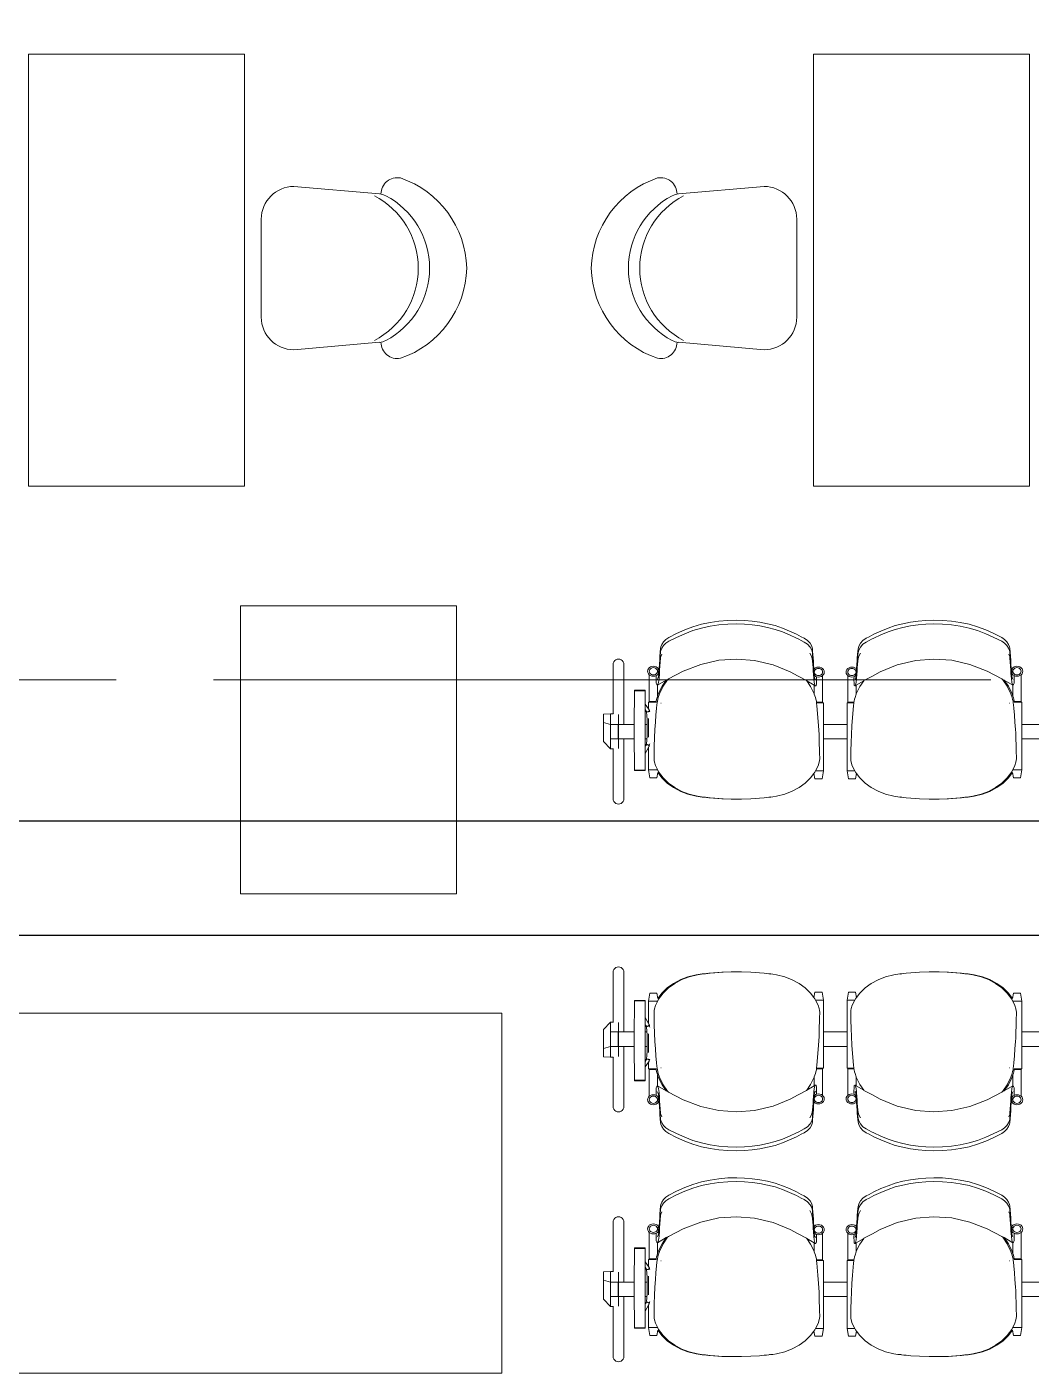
# Model space of a CAD drawing. Header units: millimetres. Extents: x -280308 to 6402717, y -14 to 2073074.
# Drawn here: x 8563 to 11353, y 342448 to 346187 of the extents above; entities that cross this region are included whole.
import ezdxf
from ezdxf.enums import TextEntityAlignment as Align

# ---------------------------------------------------------------- set-up
doc = ezdxf.new("R2010")
doc.units = ezdxf.units.MM
doc.linetypes.add('ACAD_ISO08W100', pattern=[36, 24, -3, 6, -3])
doc.linetypes.add('DASHED2', pattern=[0.375, 0.25, -0.125])
doc.layers.get('0').update_dxf_attribs({"lineweight": 0})
doc.layers.add('-P-ABK', color=7, linetype='Continuous', lineweight=30, true_color=0x05ffff)
doc.layers.add('P-AKT', color=7, linetype='Continuous', lineweight=30, true_color=0xfe0101)
for name, color, linetype, lineweight in [('A-ANNOTATION', 144, 'Continuous', 0), ('A-Furn', 250, 'Continuous', 0), ('A-FURN-EQPM', 177, 'Continuous', 0)]:
    doc.layers.add(name, color=color, linetype=linetype, lineweight=lineweight)
doc.layers.add('A-TEXT', color=254, linetype='Continuous')
doc.layers.add('FURNITURE', color=26, linetype='Continuous')
doc.styles.get("Standard").update_dxf_attribs({"font": 'arial.ttf'})

# ---------------------------------------------------------------- blocks, each defined once
blk = doc.blocks.new('*U539')
at = {"layer": 'A-ANNOTATION', "linetype": 'ACAD_ISO08W100', "ltscale": 0.25}
blk.add_lwpolyline([(0, -7.641), (0, -228.348)], dxfattribs=at)
at = {"layer": 'A-TEXT'}
blk.add_attdef('N', text='', height=0.9, dxfattribs=at).set_placement((0, 2.75), align=Align.MIDDLE_CENTER)
blk = doc.blocks.new('A$Cf37525da')
at = {"color": 124, "xscale": -360.0000000000001, "yscale": 360.0000000000001, "zscale": 360.0000000000001, "rotation": 270}
blk.add_blockref('*U539', (4643.8, -5900), dxfattribs=at)
blk = doc.blocks.new('A$C0fa81d55')
at = {"color": 0, "linetype": 'ByBlock', "lineweight": -2}
for p, q in [((26.5, 496), (27, 499.9)), ((26.5, 496), (26.5, 357.5)), ((27, 499.9), (28.5, 503.5)), ((28.5, 503.5), (30.9, 506.6)), ((30.9, 506.6), (34, 509)), ((34, 509), (37.6, 510.5)), ((37.6, 510.5), (41.5, 511)), ((41.5, 511), (45.4, 510.5)), ((45.4, 510.5), (49, 509)), ((49, 509), (52.1, 506.6)), ((52.1, 506.6), (54.5, 503.5)), ((54.5, 503.5), (56, 499.9)), ((56, 499.9), (56.5, 496)), ((56, 499.4), (56.5, 495.8)), ((56.5, 495.5), (56, 491.6)), ((56.5, 495.5), (56, 492.2)), ((56.5, 495.8), (56.5, 496)), ((56.5, 495.7), (56.5, 495.8)), ((56.5, 495.7), (56.5, 495.5)), ((56.5, 495.5), (56.5, 330)), ((234.5, 483.3), (257.4, 489)), ((237.9, 483.3), (260.9, 489)), ((257.4, 489), (268.5, 490.7)), ((260.9, 489), (272, 490.7)), ((268.5, 490.7), (274.1, 491.3)), ((272, 490.7), (277.5, 491.3)), ((274.1, 491.3), (279.7, 491.7)), ((277.5, 491.3), (283.1, 491.7)), ((279.7, 491.7), (286, 492.5)), ((283.1, 491.7), (289.5, 492.5)), ((286, 492.5), (292.4, 493.2)), ((289.5, 492.5), (295.9, 493.2)), ((292.4, 493.2), (305.2, 494.4)), ((295.9, 493.2), (308.7, 494.4)), ((328.9, 495.9), (305.2, 494.4)), ((332.3, 495.9), (308.7, 494.4)), ((354.4, 496.7), (328.9, 495.9)), ((357.8, 496.7), (332.3, 495.9)), ((357.8, 496.7), (354.4, 496.7)), ((379.4, 496.7), (357.8, 496.7)), ((379.4, 496.7), (379.4, 496.7)), ((382.8, 496.7), (379.4, 496.7)), ((409, 495.8), (382.8, 496.7)), ((409, 495.8), (433.1, 494.3)), ((433.1, 494.3), (446, 493)), ((446, 493), (452.4, 492.3)), ((452.4, 492.3), (458.8, 491.6)), ((458.8, 491.6), (464.3, 491.2)), ((458.8, 491.3), (460.8, 491.2)), ((460.8, 491.2), (463.1, 490.9)), ((464.3, 491.2), (469.8, 490.6)), ((469.8, 490.6), (480.7, 488.9)), ((503.3, 483), (480.7, 488.9)), ((783.6, 483), (806.3, 488.9)), ((817.2, 490.6), (806.3, 488.9)), ((822.7, 491.2), (817.2, 490.6)), ((828.1, 491.6), (822.7, 491.2)), ((826.1, 491.2), (823.8, 490.9)), ((828.2, 491.3), (826.1, 491.2)), ((834.5, 492.3), (828.1, 491.6)), ((841, 493), (834.5, 492.3)), ((853.9, 494.3), (841, 493)), ((877.9, 495.8), (853.9, 494.3)), ((877.9, 495.8), (904.1, 496.7)), ((904.1, 496.7), (907.5, 496.7)), ((907.5, 496.7), (907.6, 496.7)), ((907.6, 496.7), (929.1, 496.7)), ((929.1, 496.7), (954.6, 495.9)), ((929.1, 496.7), (932.6, 496.7)), ((932.6, 496.7), (958.1, 495.9)), ((954.6, 495.9), (978.3, 494.4)), ((958.1, 495.9), (981.7, 494.4)), ((991.1, 493.2), (978.3, 494.4)), ((994.5, 493.2), (981.7, 494.4)), ((997.5, 492.5), (991.1, 493.2)), ((1000.9, 492.5), (994.5, 493.2)), ((1003.8, 491.7), (997.5, 492.5)), ((1007.3, 491.7), (1000.9, 492.5)), ((1009.4, 491.3), (1003.8, 491.7)), ((1012.9, 491.3), (1007.3, 491.7)), ((1015, 490.7), (1009.4, 491.3)), ((1018.4, 490.7), (1012.9, 491.3)), ((1026.1, 489), (1015, 490.7)), ((1029.5, 489), (1018.4, 490.7)), ((1049, 483.3), (1026.1, 489)), ((1052.5, 483.3), (1029.5, 489)), ((177, 452.6), (161.8, 438.2)), ((180.4, 452.6), (165.3, 438.2)), ((194.2, 464.9), (177, 452.6)), ((197.6, 464.9), (180.4, 452.6)), ((214.2, 475.6), (194.2, 464.9)), ((217.6, 475.6), (197.6, 464.9)), ((234.5, 483.3), (214.2, 475.6)), ((237.9, 483.3), (217.6, 475.6)), ((523.7, 475.2), (503.3, 483)), ((543.6, 464.5), (523.7, 475.2)), ((560, 452.7), (543.6, 464.5)), ((575.3, 438), (560, 452.7)), ((711.6, 438), (727, 452.7)), ((727, 452.7), (743.3, 464.5)), ((743.3, 464.5), (763.2, 475.2)), ((763.2, 475.2), (783.6, 483)), ((1049, 483.3), (1069.3, 475.6)), ((1052.5, 483.3), (1072.8, 475.6)), ((1069.3, 475.6), (1089.3, 464.9)), ((1072.8, 475.6), (1092.8, 464.9)), ((1089.3, 464.9), (1106.5, 452.6)), ((1092.8, 464.9), (1110, 452.6)), ((1106.5, 452.6), (1121.7, 438.2)), ((1110, 452.6), (1125.1, 438.2)), ((85.5, 417.9), (85.5, 417.9)), ((85.5, 417.7), (85.5, 417.9)), ((115.4, 417.9), (85.5, 417.9)), ((85.5, 417.7), (85.5, 417.6)), ((85.5, 417.6), (85.5, 417.4)), ((85.5, 416.7), (85.5, 417.4)), ((85.5, 416.7), (85.5, 416.5)), ((85.5, 404.6), (85.5, 416.5)), ((115.4, 416.5), (85.5, 416.5)), ((115.4, 417.9), (115.4, 417.9)), ((115.4, 417.9), (115.4, 417.8)), ((115.4, 417.8), (115.4, 417.7)), ((115.4, 417.7), (115.4, 417.6)), ((115.4, 417.6), (115.4, 417.4)), ((115.4, 417.4), (115.4, 417.2)), ((115.4, 417.2), (115.4, 417)), ((115.4, 417), (115.4, 416.7)), ((115.4, 416.7), (115.4, 416.5)), ((115.4, 416.5), (115.4, 416.2)), ((115.4, 416.2), (115.4, 415.1)), ((115.4, 415.1), (115.4, 404.6)), ((124.7, 415.9), (128.5, 437.9)), ((124.7, 353.7), (124.7, 415.9)), ((149.6, 415.9), (124.7, 415.9)), ((148.3, 437.9), (128.5, 437.9)), ((148.8, 412.9), (144.3, 403.5)), ((150.8, 423.4), (148.3, 437.9)), ((153, 421.6), (148.8, 412.9)), ((161.8, 438.2), (150.8, 423.4)), ((150.8, 423.4), (150.8, 423.3)), ((165.3, 438.2), (153, 421.6)), ((584.6, 425.7), (575.3, 438)), ((584.6, 425.7), (587.1, 440.2)), ((587, 422.4), (584.6, 425.7)), ((587, 422.4), (589.1, 418.2)), ((587.1, 440.2), (606.9, 440.2)), ((589.1, 418.2), (595.9, 404.3)), ((589.1, 418.2), (610.7, 418.2)), ((610.7, 418.2), (606.9, 440.2)), ((610.7, 330), (610.7, 418.2)), ((676.3, 418.2), (680.1, 440.2)), ((676.3, 330), (676.3, 418.2)), ((697.9, 418.2), (676.3, 418.2)), ((699.9, 440.2), (680.1, 440.2)), ((697.9, 418.2), (691, 404.3)), ((700, 422.4), (697.9, 418.2)), ((702.4, 425.7), (699.9, 440.2)), ((700, 422.4), (702.4, 425.7)), ((702.4, 425.7), (711.6, 438)), ((1121.7, 438.2), (1134, 421.6)), ((1125.1, 438.2), (1136.1, 423.4)), ((1134, 421.6), (1142.6, 403.5)), ((1136.1, 423.4), (1138.6, 437.9)), ((1136.1, 423.4), (1136.1, 423.3)), ((1137.3, 415.9), (1162.2, 415.9)), ((1138.6, 437.9), (1158.4, 437.9)), ((1162.2, 415.9), (1158.4, 437.9)), ((1162.2, 330), (1162.2, 415.9)), ((85.4, 330), (85.5, 404.6)), ((115.4, 403.3), (115.3, 385.1)), ((115.3, 385.1), (115.4, 384)), ((115.4, 384), (115.3, 370.2)), ((115.4, 404.6), (115.4, 403.3)), ((140.1, 384.8), (140.8, 389.6)), ((140.1, 379.7), (140.1, 384.8)), ((140.2, 374.6), (140.1, 379.7)), ((140.2, 371.1), (140.2, 374.6)), ((140.8, 389.6), (141.7, 394.4)), ((141.7, 394.4), (144.3, 403.5)), ((595.9, 404.3), (598.7, 394.8)), ((598.7, 394.8), (599.7, 389.9)), ((599.7, 389.9), (600.4, 384.9)), ((600.4, 379.3), (600.3, 373.8)), ((600.4, 384.9), (600.4, 379.3)), ((687.2, 389.9), (686.5, 384.9)), ((686.5, 384.9), (686.6, 379.3)), ((686.6, 379.3), (686.6, 373.8)), ((688.2, 394.8), (687.2, 389.9)), ((691, 404.3), (688.2, 394.8)), ((1145.2, 394.4), (1142.6, 403.5)), ((1146.2, 389.6), (1145.2, 394.4)), ((1146.9, 384.8), (1146.2, 389.6)), ((1146.7, 371.1), (1146.8, 374.6)), ((1146.8, 379.7), (1146.9, 384.8)), ((1146.8, 374.6), (1146.8, 379.7)), ((19.5, 357.5), (0, 336.6)), ((0, 336.6), (0, 284)), ((26.5, 357.5), (19.5, 357.5)), ((19.5, 330), (19.5, 357.5)), ((27.2, 357.5), (26.5, 357.5)), ((41.5, 330), (41.5, 356.2)), ((115.3, 370.2), (115.3, 370.1)), ((115.3, 370.1), (124.7, 353.7)), ((115.3, 370.1), (115.3, 365.2)), ((115.3, 364.4), (115.3, 365.2)), ((115.3, 364.4), (115.3, 352.3)), ((115.3, 352.3), (115.3, 352.2)), ((115.3, 352.2), (115.3, 345)), ((115.3, 352.2), (117.8, 347.9)), ((115.3, 344.6), (115.3, 345)), ((115.3, 344.6), (115.3, 330)), ((117.8, 347.9), (118.1, 347.1)), ((117.8, 347.9), (118.1, 347.4)), ((118.1, 347.4), (118.7, 346.7)), ((118.1, 347.1), (118.5, 345.7)), ((118.5, 345.7), (118.9, 343.9)), ((118.7, 346.7), (119.6, 346.1)), ((118.9, 343.9), (119.3, 341.9)), ((119.3, 341.9), (119.6, 339.6)), ((119.6, 346.1), (120.7, 345.8)), ((119.6, 339.6), (119.9, 337.1)), ((119.9, 337.1), (120.2, 334.4)), ((120.7, 345.8), (121.9, 345.7)), ((121.9, 345.7), (123.1, 345.9)), ((123.1, 345.9), (124.2, 346.3)), ((124.2, 346.3), (125.1, 346.9)), ((124.7, 353.7), (126.1, 351.3)), ((125.1, 346.9), (125.9, 347.7)), ((125.9, 347.7), (126.4, 348.6)), ((126.5, 350.5), (126.1, 351.3)), ((126.4, 348.6), (126.6, 349.5)), ((126.6, 349.5), (126.5, 350.5)), ((126.5, 350.5), (127, 349.2)), ((127, 349.2), (127.4, 347.6)), ((127.4, 347.6), (127.8, 345.7)), ((127.8, 345.7), (128.2, 343.6)), ((140.3, 364.4), (140.2, 371.1)), ((140.8, 343.2), (140.3, 364.4)), ((141.2, 332.8), (140.8, 343.2)), ((598.5, 317.3), (599.4, 339.4)), ((599.4, 339.4), (600.2, 362.7)), ((600.3, 373.8), (600.2, 362.7)), ((686.6, 373.8), (686.8, 362.7)), ((687.5, 339.4), (686.8, 362.7)), ((688.4, 317.3), (687.5, 339.4)), ((1145.8, 332.8), (1146.1, 343.2)), ((1146.1, 343.2), (1146.6, 364.4)), ((1146.6, 364.4), (1146.7, 371.1)), ((19.5, 290), (19.5, 330)), ((41, 330), (19.5, 330)), ((41, 290), (41, 330)), ((41.5, 330), (41, 330)), ((41.5, 290), (41.5, 330)), ((56.5, 330), (41.5, 330)), ((85.4, 330), (56.5, 330)), ((85.4, 290), (85.4, 330)), ((120.5, 330), (115.3, 330)), ((115.3, 330), (115.3, 324.7)), ((115.3, 324.5), (115.3, 324.7)), ((115.3, 324.5), (115.3, 304.5)), ((115.3, 304.5), (115.3, 304.4)), ((115.3, 290), (115.3, 304.4)), ((120.2, 334.4), (120.4, 331.6)), ((120.4, 331.6), (120.5, 330)), ((120.5, 330), (120.5, 328.6)), ((120.7, 325.5), (120.5, 328.6)), ((120.7, 325.5), (120.7, 322.5)), ((120.7, 322.5), (120.8, 319.2)), ((120.8, 319.2), (120.8, 290)), ((124.7, 272.8), (124.7, 325)), ((141.4, 327.6), (141.2, 332.8)), ((141.6, 322.4), (141.4, 327.6)), ((141.8, 317.7), (141.6, 322.4)), ((142.1, 313), (141.8, 317.7)), ((142.6, 303.5), (142.1, 313)), ((144.1, 282.8), (142.6, 303.5)), ((597.2, 293.8), (598.5, 317.3)), ((676.3, 330), (610.7, 330)), ((610.7, 290), (610.7, 330)), ((676.3, 290), (676.3, 330)), ((689.8, 293.8), (688.4, 317.3)), ((1142.9, 282.8), (1144.4, 303.5)), ((1144.4, 303.5), (1144.9, 313)), ((1144.9, 313), (1145.1, 317.7)), ((1145.1, 317.7), (1145.3, 322.4)), ((1145.3, 322.4), (1145.6, 327.6)), ((1145.6, 327.6), (1145.8, 332.8)), ((1239.5, 330), (1162.2, 330)), ((1162.2, 290), (1162.2, 330)), ((19.5, 290), (0, 284)), ((0, 284), (0, 260.8)), ((41, 290), (19.5, 290)), ((19.5, 260.2), (19.5, 290)), ((41.5, 290), (41, 290)), ((56.5, 290), (41.5, 290)), ((41.5, 261.9), (41.5, 290)), ((85.4, 290), (56.5, 290)), ((56.5, 123.6), (56.5, 290)), ((85.5, 196), (85.4, 290)), ((120.8, 290), (115.3, 290)), ((115.3, 290), (115.3, 284.4)), ((115.3, 284.4), (115.3, 284)), ((115.3, 284), (115.3, 264.5)), ((115.3, 264.5), (115.3, 263.8)), ((115.3, 248.5), (115.3, 263.8)), ((120.2, 263.7), (119.9, 261.2)), ((120.4, 266.4), (120.2, 263.7)), ((120.5, 269.3), (120.4, 266.4)), ((120.7, 272.2), (120.5, 269.3)), ((120.8, 278.3), (120.7, 275.1)), ((120.7, 275.1), (120.7, 272.2)), ((120.8, 290), (120.8, 278.3)), ((144.1, 282.8), (145.6, 263.6)), ((145.6, 263.6), (147.3, 244.1)), ((595.5, 270.3), (593.6, 248.6)), ((595.5, 270.3), (597.2, 293.8)), ((676.3, 290), (610.7, 290)), ((610.7, 229.5), (610.7, 290)), ((676.3, 229.5), (676.3, 290)), ((691.5, 270.3), (689.8, 293.8)), ((691.5, 270.3), (693.3, 248.6)), ((1141.4, 263.6), (1139.6, 244.1)), ((1142.9, 282.8), (1141.4, 263.6)), ((1241.6, 290), (1162.2, 290)), ((1162.2, 227.3), (1162.2, 290)), ((19.5, 260.2), (0, 260.8)), ((26.5, 260.2), (19.5, 260.2)), ((26.5, 260.2), (26.5, 260.3)), ((26.5, 260.2), (26.5, 123)), ((28.5, 260.2), (28.5, 260.2)), ((118.3, 252.5), (115.3, 248.5)), ((115.3, 248.4), (115.3, 248.5)), ((115.3, 248.4), (115.3, 244.8)), ((115.3, 244.8), (115.3, 243.8)), ((115.4, 233.5), (115.3, 243.8)), ((115.4, 225.4), (115.3, 233.5)), ((115.3, 233.5), (115.4, 233.5)), ((115.4, 225.4), (115.3, 224.1)), ((124.7, 246.4), (115.4, 233.5)), ((118.5, 253.3), (118.3, 252.5)), ((118.5, 252.9), (118.3, 252.5)), ((118.9, 254.8), (118.5, 253.3)), ((118.5, 252.9), (119.2, 253.6)), ((119.3, 256.7), (118.9, 254.8)), ((119.2, 253.6), (120.1, 254.2)), ((119.6, 258.8), (119.3, 256.7)), ((119.9, 261.2), (119.6, 258.8)), ((120.1, 254.2), (121.2, 254.5)), ((121.2, 254.5), (122.3, 254.6)), ((122.3, 254.6), (123.5, 254.4)), ((123.5, 254.4), (124.6, 254)), ((124.6, 254), (125.6, 253.4)), ((126.5, 248.9), (124.7, 246.4)), ((124.7, 227.3), (124.7, 246.4)), ((124.7, 227.3), (145.7, 227.3)), ((125.6, 253.4), (126.4, 252.6)), ((126.4, 252.6), (126.9, 251.7)), ((126.9, 249.8), (126.5, 248.9)), ((126.9, 251.7), (127.1, 250.8)), ((127.4, 251.3), (126.9, 249.8)), ((127.1, 250.8), (126.9, 249.8)), ((126.9, 151.6), (126.9, 225.4)), ((146, 225.4), (126.9, 225.4)), ((127.8, 253), (127.4, 251.3)), ((128.2, 254.9), (127.8, 253)), ((138.4, 225.4), (138.4, 227.3)), ((141.4, 225.4), (138.4, 227.3)), ((145.8, 227.3), (145.7, 227.3)), ((146, 225.4), (145.7, 227.3)), ((146, 225.3), (146, 225.4)), ((147.2, 219.9), (146, 225.3)), ((148.3, 234.7), (147.3, 244.1)), ((148.9, 230), (148.3, 234.7)), ((149.4, 225.3), (148.9, 230)), ((150.6, 219.9), (149.4, 225.3)), ((159.3, 230.2), (160.4, 230.8)), ((591.1, 225.1), (589.8, 219.7)), ((591.4, 227.7), (591.1, 225.1)), ((591.6, 229.5), (591.4, 227.7)), ((591.4, 227.7), (608.5, 227.7)), ((591.7, 231), (591.6, 229.5)), ((591.6, 229.5), (610.7, 229.5)), ((592.4, 236.9), (591.7, 231)), ((593.6, 248.6), (592.4, 236.9)), ((594, 227.7), (597, 229.5)), ((597, 227.7), (597, 229.5)), ((608.5, 153.8), (608.5, 227.7)), ((676.3, 229.5), (695.4, 229.5)), ((678.5, 153.8), (678.5, 227.7)), ((695.6, 227.7), (678.5, 227.7)), ((690, 227.7), (690, 229.5)), ((692.9, 227.7), (690, 229.5)), ((693.3, 248.6), (694.6, 236.9)), ((694.6, 236.9), (695.2, 231)), ((695.2, 231), (695.4, 229.5)), ((695.4, 229.5), (695.6, 227.7)), ((695.6, 227.7), (695.9, 225.1)), ((695.9, 225.1), (697.1, 219.7)), ((1127.7, 230.2), (1126.6, 230.8)), ((1136.3, 219.9), (1137.5, 225.3)), ((1137.5, 225.3), (1138.1, 230)), ((1138.1, 230), (1138.6, 234.7)), ((1138.6, 234.7), (1139.6, 244.1)), ((1139.8, 219.9), (1141, 225.3)), ((1141, 225.4), (1141.2, 227.3)), ((1141, 225.3), (1141, 225.4)), ((1141, 225.4), (1160, 225.4)), ((1141.1, 227.3), (1141.2, 227.3)), ((1141.2, 227.3), (1162.2, 227.3)), ((1145.6, 225.4), (1148.5, 227.3)), ((1148.5, 225.4), (1148.5, 227.3)), ((1160, 151.6), (1160, 225.4)), ((85.5, 196), (85.5, 195.5)), ((115.4, 196), (85.5, 196)), ((85.5, 195.5), (85.5, 195)), ((85.5, 194.6), (85.5, 195)), ((85.5, 194.6), (85.5, 194.4)), ((85.5, 194.6), (85.5, 194.6)), ((85.5, 194.4), (85.5, 194.3)), ((115.4, 194.3), (85.5, 194.3)), ((115.3, 224.1), (115.4, 206.4)), ((115.4, 206.4), (115.4, 204.9)), ((115.4, 204.9), (115.4, 197.5)), ((115.4, 197.5), (115.4, 196.7)), ((115.4, 196.1), (115.4, 196.7)), ((115.4, 196), (115.4, 196.1)), ((115.4, 196), (115.4, 195.5)), ((115.4, 195.5), (115.4, 195.5)), ((115.4, 195.5), (115.4, 195)), ((115.4, 195), (115.4, 195)), ((115.4, 195), (115.4, 194.6)), ((115.4, 194.6), (115.4, 194.4)), ((115.4, 194.6), (115.4, 194.6)), ((115.4, 194.4), (115.4, 194.3)), ((148.6, 214.6), (147.2, 219.9)), ((149.9, 210.6), (148.6, 214.6)), ((152.1, 204.2), (149.9, 210.6)), ((149.9, 210.6), (149.9, 180.3)), ((152, 214.6), (150.6, 219.9)), ((155.5, 204.2), (152, 214.6)), ((162.4, 183.2), (152.1, 204.2)), ((165.8, 183.2), (155.5, 204.2)), ((575.3, 184.1), (584.9, 204.1)), ((585.5, 205.8), (584.9, 204.1)), ((588.4, 214.4), (585.5, 205.8)), ((585.5, 205.8), (585.5, 180.9)), ((589.8, 219.7), (588.4, 214.4)), ((697.1, 219.7), (698.6, 214.4)), ((698.6, 214.4), (701.5, 205.8)), ((701.5, 205.8), (702, 204.1)), ((701.5, 205.8), (701.5, 180.9)), ((711.7, 184.1), (702, 204.1)), ((1121.1, 183.2), (1131.4, 204.2)), ((1124.6, 183.2), (1134.9, 204.2)), ((1131.4, 204.2), (1134.9, 214.6)), ((1134.9, 214.6), (1136.3, 219.9)), ((1134.9, 204.2), (1137, 210.6)), ((1137, 210.6), (1138.4, 214.6)), ((1137, 210.6), (1137, 180.3)), ((1138.4, 214.6), (1139.8, 219.9)), ((124.5, 148.8), (126.9, 151.6)), ((126.9, 151.6), (127, 151.7)), ((127, 151.7), (130.4, 153.9)), ((130.3, 148.9), (132.7, 150.5)), ((130.4, 153.9), (134.3, 155.3)), ((132.7, 150.5), (135.4, 151.4)), ((134.3, 155.3), (138.4, 155.8)), ((135.4, 151.4), (138.4, 151.8)), ((138.4, 155.8), (142.6, 155.3)), ((138.4, 151.8), (141.4, 151.4)), ((141.4, 151.4), (144.2, 150.5)), ((142.6, 155.3), (146.5, 153.9)), ((144.2, 150.5), (146.5, 148.9)), ((147.2, 176.9), (146.5, 175.3)), ((146.5, 164.5), (146.5, 175.3)), ((147.2, 166), (146.5, 164.5)), ((146.5, 158.6), (146.5, 164.5)), ((146.5, 164.5), (146.5, 164.3)), ((146.5, 153.9), (146.5, 164.3)), ((146.5, 153.9), (146.5, 153.9)), ((146.5, 153.9), (149.8, 151.7)), ((148.2, 178.5), (147.2, 176.9)), ((149.1, 179.8), (148.2, 178.5)), ((149.8, 180.4), (149.1, 179.8)), ((150.9, 178.9), (149.8, 180.4)), ((149.9, 180.3), (149.8, 180.4)), ((149.8, 151.7), (151.4, 149.9)), ((173.9, 166.2), (149.9, 180.3)), ((149.9, 163.6), (149.9, 163.7)), ((150.9, 162.2), (149.9, 163.6)), ((150.9, 151.5), (149.9, 152.9)), ((152.5, 173), (150.9, 178.9)), ((152.5, 156.3), (150.9, 162.2)), ((151.4, 149.9), (150.9, 151.5)), ((152.5, 145.7), (151.4, 149.9)), ((154.1, 162.4), (152.5, 173)), ((154.2, 145.7), (152.5, 156.3)), ((155.2, 148.1), (154.1, 162.4)), ((162.4, 183.2), (174, 166.2)), ((165.8, 183.2), (178, 165.3)), ((173.9, 166.2), (174, 166.2)), ((174, 166.2), (180.2, 163)), ((178, 165.3), (180.2, 163)), ((180.2, 163), (220.8, 142)), ((518.8, 143.8), (540.3, 155.2)), ((540.3, 155.2), (563.9, 167.8)), ((564.3, 168.1), (563.9, 167.8)), ((564.3, 168.1), (575.3, 184.1)), ((585.5, 180.9), (564.3, 168.1)), ((583.2, 149.8), (582.7, 141.2)), ((584.1, 162.7), (583.2, 149.8)), ((585.4, 172.7), (584.1, 162.7)), ((585.5, 156), (584.2, 146)), ((587, 179.3), (585.4, 172.7)), ((588.3, 182.6), (585.5, 180.9)), ((587.1, 162.6), (585.5, 156)), ((587.1, 151.9), (585.5, 145.4)), ((588.3, 182.6), (587, 179.3)), ((588.9, 151.1), (587, 149.1)), ((588.4, 165.8), (587.1, 162.6)), ((588.2, 154.6), (587.1, 151.9)), ((588.9, 156.2), (588.2, 155.7)), ((589.3, 182.7), (588.3, 182.6)), ((588.4, 165.9), (588.4, 165.8)), ((591.2, 157), (588.9, 156.2)), ((591.2, 152.7), (588.9, 151.1)), ((590.8, 181), (589.3, 182.7)), ((591, 180.2), (590.8, 181)), ((591.2, 178.9), (591, 180.2)), ((591.2, 162.2), (591.2, 178.9)), ((591.2, 160.8), (591.2, 162.2)), ((591.2, 160.8), (591.2, 162.2)), ((591.2, 157), (591.2, 160.8)), ((592.8, 157.6), (591.2, 157)), ((594, 153.7), (591.2, 152.7)), ((597, 158.1), (592.8, 157.6)), ((597, 154.1), (594, 153.7)), ((601.1, 157.6), (597, 158.1)), ((600, 153.7), (597, 154.1)), ((602.7, 152.7), (600, 153.7)), ((605, 156.2), (601.1, 157.6)), ((605.1, 151.1), (602.7, 152.7)), ((608.4, 154), (605, 156.2)), ((606.9, 149.1), (605.1, 151.1)), ((608.5, 153.8), (608.4, 154)), ((610.9, 151.1), (608.5, 153.8)), ((612.5, 147.7), (610.9, 151.1)), ((674.4, 147.7), (676, 151.1)), ((676, 151.1), (678.5, 153.8)), ((678.5, 153.8), (678.6, 154)), ((678.6, 154), (681.9, 156.2)), ((680, 149.1), (681.8, 151.1)), ((681.8, 151.1), (684.2, 152.7)), ((681.9, 156.2), (685.8, 157.6)), ((684.2, 152.7), (687, 153.7)), ((685.8, 157.6), (690, 158.1)), ((687, 153.7), (690, 154.1)), ((690, 158.1), (694.1, 157.6)), ((690, 154.1), (692.9, 153.7)), ((692.9, 153.7), (695.7, 152.7)), ((694.1, 157.6), (695.7, 157)), ((695.7, 162.2), (695.8, 178.9)), ((695.8, 160.8), (695.7, 162.2)), ((695.7, 157), (695.8, 160.8)), ((695.7, 157), (698, 156.2)), ((695.7, 152.7), (698.1, 151.1)), ((695.8, 178.9), (696, 180.2)), ((695.8, 160.8), (695.8, 162.2)), ((696, 180.2), (696.1, 181)), ((696.1, 181), (697.6, 182.7)), ((697.6, 182.7), (698.6, 182.6)), ((698, 156.2), (698.7, 155.7)), ((698.1, 151.1), (699.9, 149.1)), ((698.6, 182.6), (699.9, 179.3)), ((698.6, 182.6), (701.5, 180.9)), ((698.6, 165.9), (698.6, 165.8)), ((698.6, 165.8), (699.9, 162.6)), ((698.8, 154.6), (699.9, 151.9)), ((699.9, 179.3), (701.6, 172.7)), ((699.9, 162.6), (701.5, 156)), ((699.9, 151.9), (701.5, 145.4)), ((701.5, 180.9), (722.6, 168.1)), ((701.5, 156), (702.8, 146)), ((701.6, 172.7), (702.9, 162.7)), ((702.9, 162.7), (703.7, 149.8)), ((703.7, 149.8), (704.3, 141.2)), ((722.6, 168.1), (711.7, 184.1)), ((722.6, 168.1), (723.1, 167.8)), ((746.7, 155.2), (723.1, 167.8)), ((768.1, 143.8), (746.7, 155.2)), ((1106.8, 163), (1066.1, 142)), ((1113, 166.2), (1106.8, 163)), ((1108.9, 165.3), (1106.8, 163)), ((1121.1, 183.2), (1108.9, 165.3)), ((1124.6, 183.2), (1113, 166.2)), ((1113.1, 166.2), (1113, 166.2)), ((1113.1, 166.2), (1137, 180.3)), ((1131.8, 148.1), (1132.9, 162.4)), ((1132.8, 145.7), (1134.4, 156.3)), ((1132.9, 162.4), (1134.5, 173)), ((1134.4, 156.3), (1136, 162.2)), ((1134.4, 145.7), (1135.6, 149.9)), ((1134.5, 173), (1136.1, 178.9)), ((1137.1, 151.7), (1135.6, 149.9)), ((1135.6, 149.9), (1136, 151.5)), ((1136, 162.2), (1137, 163.6)), ((1136, 151.5), (1137.1, 152.9)), ((1136.1, 178.9), (1137.1, 180.4)), ((1137, 180.3), (1137.1, 180.4)), ((1137, 163.6), (1137.1, 163.7)), ((1137.1, 180.4), (1137.8, 179.8)), ((1140.4, 153.9), (1137.1, 151.7)), ((1137.8, 179.8), (1138.7, 178.5)), ((1138.7, 178.5), (1139.7, 176.9)), ((1139.7, 176.9), (1140.5, 175.3)), ((1139.7, 166), (1140.4, 164.5)), ((1140.4, 164.5), (1140.5, 175.3)), ((1140.4, 158.6), (1140.4, 164.5)), ((1140.4, 164.5), (1140.5, 164.3)), ((1140.4, 153.9), (1140.5, 164.3)), ((1140.5, 153.9), (1140.4, 153.9)), ((1142.8, 150.5), (1140.4, 148.9)), ((1144.4, 155.3), (1140.5, 153.9)), ((1145.6, 151.4), (1142.8, 150.5)), ((1148.5, 155.8), (1144.4, 155.3)), ((1148.5, 151.8), (1145.6, 151.4)), ((1152.7, 155.3), (1148.5, 155.8)), ((1151.5, 151.4), (1148.5, 151.8)), ((1154.3, 150.5), (1151.5, 151.4)), ((1156.6, 153.9), (1152.7, 155.3)), ((1156.7, 148.9), (1154.3, 150.5)), ((1159.9, 151.7), (1156.6, 153.9)), ((1160, 151.6), (1159.9, 151.7)), ((1162.5, 148.8), (1160, 151.6)), ((26.5, 123), (27, 119.2)), ((27, 119.2), (28.5, 115.6)), ((28.5, 115.6), (30.9, 112.4)), ((30.9, 112.4), (34, 110.1)), ((49, 110.1), (52.1, 112.4)), ((52.1, 112.4), (54.5, 115.6)), ((54.5, 115.6), (56, 119.2)), ((56.5, 123.6), (56, 127.4)), ((56.5, 123.6), (56, 126.9)), ((56, 119.7), (56.5, 123.3)), ((56, 119.2), (56.5, 123)), ((56.5, 123.6), (56.5, 123.4)), ((56.5, 123.3), (56.5, 123.4)), ((56.5, 123), (56.5, 123.3)), ((122.3, 141.8), (122.9, 145.4)), ((122.9, 138.2), (122.3, 141.8)), ((122.9, 145.4), (124.5, 148.8)), ((124.5, 134.8), (122.9, 138.2)), ((127, 131.9), (124.5, 134.8)), ((126.9, 141.8), (127.3, 144.4)), ((127.3, 139.2), (126.9, 141.8)), ((130.4, 129.7), (127, 131.9)), ((127.3, 144.4), (128.5, 146.8)), ((128.5, 136.8), (127.3, 139.2)), ((128.5, 146.8), (130.3, 148.9)), ((130.3, 134.7), (128.5, 136.8)), ((132.7, 133.1), (130.3, 134.7)), ((134.3, 128.3), (130.4, 129.7)), ((135.4, 132.1), (132.7, 133.1)), ((138.4, 127.8), (134.3, 128.3)), ((138.4, 131.8), (135.4, 132.1)), ((141.4, 132.1), (138.4, 131.8)), ((142.6, 128.3), (138.4, 127.8)), ((144.2, 133.1), (141.4, 132.1)), ((146.5, 129.7), (142.6, 128.3)), ((146.5, 134.7), (144.2, 133.1)), ((146.5, 148.9), (148.4, 146.8)), ((148.4, 136.8), (146.5, 134.7)), ((149.8, 131.9), (146.5, 129.7)), ((148.4, 146.8), (149.5, 144.4)), ((149, 138.2), (148.4, 136.8)), ((149.9, 141.8), (149, 141.8)), ((149.5, 139.2), (149, 138.2)), ((153.7, 138.2), (149, 138.2)), ((149.5, 144.4), (149.9, 141.8)), ((149.9, 141.8), (149.5, 139.2)), ((152.4, 134.8), (149.8, 131.9)), ((150.1, 142.6), (152.7, 144.5)), ((153.8, 137.7), (152.4, 134.8)), ((152.7, 144.5), (152.5, 145.7)), ((153.7, 138.2), (152.7, 144.5)), ((153.8, 137.7), (153.7, 138.2)), ((154.2, 135.1), (153.8, 137.7)), ((155.2, 131.4), (154.2, 145.7)), ((155.2, 120.9), (154.2, 135.1)), ((155.8, 138.1), (155.2, 148.1)), ((155.9, 121.4), (155.2, 131.4)), ((155.9, 110.9), (155.2, 120.9)), ((156.6, 127.5), (155.8, 138.1)), ((156.7, 110.8), (155.9, 121.4)), ((156.6, 127.5), (158.4, 104.8)), ((220.8, 142), (269.9, 122.8)), ((269.9, 122.8), (319.9, 111.5)), ((419.4, 112), (471.1, 124.4)), ((471.1, 124.4), (518.8, 143.8)), ((580.6, 112.7), (579.9, 107.5)), ((580.6, 112.7), (582, 132.1)), ((580.7, 96), (582.1, 115.4)), ((582.7, 141.2), (582, 132.1)), ((582.8, 124.6), (582.1, 115.4)), ((582.8, 114.1), (582.1, 104.9)), ((583.3, 133.2), (582.8, 124.6)), ((583.3, 122.6), (582.8, 114.1)), ((584.2, 146), (583.3, 133.2)), ((584.2, 135.4), (583.3, 122.6)), ((584.8, 140.5), (584.2, 135.7)), ((584.2, 135.7), (585.6, 134.2)), ((584.2, 135.7), (584.2, 135.4)), ((585.4, 144.6), (584.8, 140.5)), ((584.8, 140.5), (586.4, 140.5)), ((585.5, 145.4), (585.4, 144.6)), ((585.9, 146.7), (585.5, 144.1)), ((585.5, 144.1), (585.9, 141.5)), ((585.5, 144.1), (586.4, 144.1)), ((585.6, 134.2), (588.9, 131.9)), ((587, 149.1), (585.9, 146.7)), ((585.9, 141.5), (586.4, 140.5)), ((586.4, 140.5), (587, 139.1)), ((587, 139.1), (588.9, 137)), ((588.9, 137), (591.2, 135.4)), ((588.9, 131.9), (592.8, 130.6)), ((591.2, 135.4), (594, 134.4)), ((592.8, 130.6), (597, 130.1)), ((594, 134.4), (597, 134.1)), ((597, 134.1), (600, 134.4)), ((597, 130.1), (601.1, 130.6)), ((600, 134.4), (602.7, 135.4)), ((601.1, 130.6), (605, 131.9)), ((602.7, 135.4), (605.1, 137)), ((605, 131.9), (608.4, 134.2)), ((605.1, 137), (606.9, 139.1)), ((608.1, 146.7), (606.9, 149.1)), ((606.9, 139.1), (608.1, 141.5)), ((608.5, 144.1), (608.1, 146.7)), ((608.1, 141.5), (608.5, 144.1)), ((608.4, 134.2), (610.9, 137.1)), ((610.9, 137.1), (612.5, 140.5)), ((613.1, 144.1), (612.5, 147.7)), ((612.5, 140.5), (613.1, 144.1)), ((673.9, 144.1), (674.4, 147.7)), ((674.4, 140.5), (673.9, 144.1)), ((676, 137.1), (674.4, 140.5)), ((678.6, 134.2), (676, 137.1)), ((678.5, 144.1), (678.9, 146.7)), ((678.9, 141.5), (678.5, 144.1)), ((681.9, 131.9), (678.6, 134.2)), ((678.9, 146.7), (680, 149.1)), ((680, 139.1), (678.9, 141.5)), ((681.8, 137), (680, 139.1)), ((684.2, 135.4), (681.8, 137)), ((685.8, 130.6), (681.9, 131.9)), ((687, 134.4), (684.2, 135.4)), ((690, 130.1), (685.8, 130.6)), ((690, 134.1), (687, 134.4)), ((692.9, 134.4), (690, 134.1)), ((694.1, 130.6), (690, 130.1)), ((695.7, 135.4), (692.9, 134.4)), ((698, 131.9), (694.1, 130.6)), ((698.1, 137), (695.7, 135.4)), ((701.4, 134.2), (698, 131.9)), ((699.9, 139.1), (698.1, 137)), ((699.9, 149.1), (701.1, 146.7)), ((700.6, 140.5), (699.9, 139.1)), ((701.5, 144.1), (700.6, 144.1)), ((701.1, 141.5), (700.6, 140.5)), ((702.1, 140.5), (700.6, 140.5)), ((701.1, 146.7), (701.5, 144.1)), ((701.5, 144.1), (701.1, 141.5)), ((702.7, 135.7), (701.4, 134.2)), ((701.5, 145.4), (701.6, 144.6)), ((701.6, 144.6), (702.1, 140.5)), ((702.1, 140.5), (702.7, 135.7)), ((702.7, 135.7), (702.8, 135.4)), ((702.8, 146), (703.7, 133.2)), ((702.8, 135.4), (703.7, 122.6)), ((703.7, 133.2), (704.2, 124.6)), ((703.7, 122.6), (704.2, 114.1)), ((704.2, 124.6), (704.8, 115.4)), ((704.2, 114.1), (704.8, 104.9)), ((704.3, 141.2), (704.9, 132.1)), ((706.3, 96), (704.8, 115.4)), ((706.4, 112.7), (704.9, 132.1)), ((706.4, 112.7), (707, 107.5)), ((815.9, 124.4), (768.1, 143.8)), ((867.5, 112), (815.9, 124.4)), ((1017.1, 122.8), (967.1, 111.5)), ((1066.1, 142), (1017.1, 122.8)), ((1130.3, 127.5), (1128.6, 104.8)), ((1130.2, 110.8), (1131, 121.4)), ((1130.3, 127.5), (1131.1, 138.1)), ((1131, 121.4), (1131.7, 131.4)), ((1131, 110.9), (1131.7, 120.9)), ((1131.1, 138.1), (1131.8, 148.1)), ((1131.7, 131.4), (1132.8, 145.7)), ((1131.7, 120.9), (1132.8, 135.1)), ((1132.8, 135.1), (1133.2, 137.7)), ((1133.2, 137.7), (1133.3, 138.2)), ((1133.2, 137.7), (1134.6, 134.8)), ((1133.3, 138.2), (1134.2, 144.5)), ((1133.3, 138.2), (1137.9, 138.2)), ((1134.2, 144.5), (1134.4, 145.7)), ((1136.9, 142.6), (1134.2, 144.5)), ((1134.6, 134.8), (1137.1, 131.9)), ((1137.4, 144.4), (1137, 141.8)), ((1137, 141.8), (1137.4, 139.2)), ((1137, 141.8), (1137.9, 141.8)), ((1137.1, 131.9), (1140.5, 129.7)), ((1138.6, 146.8), (1137.4, 144.4)), ((1137.4, 139.2), (1137.9, 138.2)), ((1137.9, 138.2), (1138.6, 136.8)), ((1140.4, 148.9), (1138.6, 146.8)), ((1138.6, 136.8), (1140.4, 134.7)), ((1140.4, 134.7), (1142.8, 133.1)), ((1140.5, 129.7), (1144.4, 128.3)), ((1142.8, 133.1), (1145.6, 132.1)), ((1144.4, 128.3), (1148.5, 127.8)), ((1145.6, 132.1), (1148.5, 131.8)), ((1148.5, 131.8), (1151.5, 132.1)), ((1148.5, 127.8), (1152.7, 128.3)), ((1151.5, 132.1), (1154.3, 133.1)), ((1152.7, 128.3), (1156.6, 129.7)), ((1154.3, 133.1), (1156.7, 134.7)), ((1156.6, 129.7), (1159.9, 131.9)), ((1158.5, 146.8), (1156.7, 148.9)), ((1156.7, 134.7), (1158.5, 136.8)), ((1159.6, 144.4), (1158.5, 146.8)), ((1158.5, 136.8), (1159.6, 139.2)), ((1160, 141.8), (1159.6, 144.4)), ((1159.6, 139.2), (1160, 141.8)), ((1159.9, 131.9), (1162.5, 134.8)), ((1164.1, 145.4), (1162.5, 148.8)), ((1162.5, 134.8), (1164.1, 138.2)), ((1164.6, 141.8), (1164.1, 145.4)), ((1164.1, 138.2), (1164.6, 141.8)), ((34, 110.1), (37.6, 108.6)), ((37.6, 108.6), (41.5, 108.1)), ((41.5, 108.1), (45.4, 108.6)), ((45.4, 108.6), (49, 110.1)), ((156.7, 100.3), (155.9, 110.9)), ((156.7, 110.8), (158.5, 88.1)), ((156.7, 100.3), (158.5, 77.7)), ((158.7, 101.2), (158.4, 104.8)), ((158.7, 84.5), (158.5, 88.1)), ((158.7, 74.2), (158.5, 77.7)), ((161.5, 94.3), (158.7, 101.2)), ((161.5, 77.6), (158.7, 84.5)), ((166.4, 70.4), (161.5, 77.6)), ((319.9, 111.5), (370.3, 108.1)), ((370.3, 108.1), (419.4, 112)), ((578.1, 99.6), (573.4, 91.2)), ((578.2, 82.9), (573.5, 74.6)), ((579.9, 107.5), (578.1, 99.6)), ((580, 90.8), (578.2, 82.9)), ((580, 80.4), (578.2, 72.6)), ((580.7, 96), (580, 90.8)), ((580.7, 85.6), (580, 80.4)), ((580.7, 85.6), (582.1, 104.9)), ((706.3, 85.6), (704.8, 104.9)), ((706.3, 96), (706.9, 90.8)), ((706.3, 85.6), (706.9, 80.4)), ((706.9, 90.8), (708.7, 82.9)), ((706.9, 80.4), (708.7, 72.6)), ((707, 107.5), (708.8, 99.6)), ((708.7, 82.9), (713.5, 74.6)), ((708.8, 99.6), (713.6, 91.2)), ((916.6, 108.1), (867.5, 112)), ((967.1, 111.5), (916.6, 108.1)), ((1120.5, 70.4), (1125.4, 77.6)), ((1125.4, 77.6), (1128.2, 84.5)), ((1125.5, 94.3), (1128.3, 101.2)), ((1128.2, 84.5), (1128.5, 88.1)), ((1128.2, 74.2), (1128.5, 77.7)), ((1128.3, 101.2), (1128.6, 104.8)), ((1130.2, 110.8), (1128.5, 88.1)), ((1130.2, 100.3), (1128.5, 77.7)), ((1130.2, 100.3), (1131, 110.9)), ((161.5, 67.2), (158.7, 74.2)), ((166.4, 60.1), (161.5, 67.2)), ((173, 63.8), (166.4, 70.4)), ((173, 53.5), (166.4, 60.1)), ((181, 58.6), (173, 63.8)), ((181, 48.3), (173, 53.5)), ((202.9, 47.7), (181, 58.6)), ((202.9, 37.4), (181, 48.3)), ((225.3, 37.5), (202.9, 47.7)), ((225.3, 27.2), (202.9, 37.4)), ((248.2, 28.7), (225.3, 37.5)), ((516.5, 40.4), (496.7, 32.3)), ((536.1, 49.5), (516.5, 40.4)), ((536.1, 39.2), (516.5, 30.1)), ((542.7, 52.8), (536.1, 49.5)), ((542.7, 42.5), (536.1, 39.2)), ((549.3, 56.2), (542.7, 52.8)), ((549.3, 45.9), (542.7, 42.5)), ((557.6, 60.6), (549.3, 56.2)), ((557.6, 50.3), (549.3, 45.9)), ((566.3, 66.7), (557.6, 60.6)), ((566.3, 56.4), (557.6, 50.3)), ((573.5, 74.6), (566.3, 66.7)), ((573.5, 64.2), (566.3, 56.4)), ((578.2, 72.6), (573.5, 64.2)), ((708.7, 72.6), (713.5, 64.2)), ((713.5, 74.6), (720.6, 66.7)), ((713.5, 64.2), (720.6, 56.4)), ((720.6, 66.7), (729.3, 60.6)), ((720.6, 56.4), (729.3, 50.3)), ((729.3, 60.6), (737.7, 56.2)), ((729.3, 50.3), (737.7, 45.9)), ((737.7, 56.2), (744.2, 52.8)), ((737.7, 45.9), (744.2, 42.5)), ((744.2, 52.8), (750.8, 49.5)), ((744.2, 42.5), (750.8, 39.2)), ((750.8, 49.5), (770.4, 40.4)), ((750.8, 39.2), (770.4, 30.1)), ((770.4, 40.4), (790.3, 32.3)), ((1038.7, 28.7), (1061.6, 37.5)), ((1061.6, 37.5), (1084.1, 47.7)), ((1061.6, 27.2), (1084.1, 37.4)), ((1084.1, 47.7), (1106, 58.6)), ((1084.1, 37.4), (1106, 48.3)), ((1106, 58.6), (1114, 63.8)), ((1106, 48.3), (1114, 53.5)), ((1114, 63.8), (1120.5, 70.4)), ((1114, 53.5), (1120.5, 60.1)), ((1120.5, 60.1), (1125.4, 67.2)), ((1125.4, 67.2), (1128.2, 74.2)), ((248.2, 18.4), (225.3, 27.2)), ((271.6, 21.8), (248.2, 28.7)), ((271.6, 11.5), (248.2, 18.4)), ((296, 16.4), (271.6, 21.8)), ((296, 6.1), (271.6, 11.5)), ((320.4, 12.8), (296, 16.4)), ((320.4, 2.5), (296, 6.1)), ((345, 10.8), (320.4, 12.8)), ((345, 0.5), (320.4, 2.5)), ((369.8, 10.3), (345, 10.8)), ((369.8, 0), (345, 0.5)), ((391.5, 11), (369.8, 10.3)), ((391.5, 0.7), (369.8, 0)), ((413, 12.8), (391.5, 11)), ((413, 2.5), (391.5, 0.7)), ((434.4, 15.7), (413, 12.8)), ((434.4, 5.4), (413, 2.5)), ((455.8, 20), (434.4, 15.7)), ((455.8, 9.7), (434.4, 5.4)), ((476.5, 25.5), (455.8, 20)), ((476.5, 15.2), (455.8, 9.7)), ((496.7, 32.3), (476.5, 25.5)), ((496.7, 22), (476.5, 15.2)), ((516.5, 30.1), (496.7, 22)), ((770.4, 30.1), (790.3, 22)), ((790.3, 32.3), (810.5, 25.5)), ((790.3, 22), (810.5, 15.2)), ((810.5, 25.5), (831.2, 20)), ((810.5, 15.2), (831.2, 9.7)), ((831.2, 20), (852.5, 15.7)), ((831.2, 9.7), (852.5, 5.4)), ((852.5, 15.7), (873.9, 12.8)), ((852.5, 5.4), (873.9, 2.5)), ((873.9, 12.8), (895.5, 11)), ((873.9, 2.5), (895.5, 0.7)), ((895.5, 11), (917.1, 10.3)), ((895.5, 0.7), (917.1, 0)), ((917.1, 10.3), (941.9, 10.8)), ((917.1, 0), (941.9, 0.5)), ((941.9, 10.8), (966.5, 12.8)), ((941.9, 0.5), (966.5, 2.5)), ((966.5, 12.8), (990.9, 16.4)), ((966.5, 2.5), (990.9, 6.1)), ((990.9, 16.4), (1015.3, 21.8)), ((990.9, 6.1), (1015.3, 11.5)), ((1015.3, 21.8), (1038.7, 28.7)), ((1015.3, 11.5), (1038.7, 18.4)), ((1038.7, 18.4), (1061.6, 27.2))]:
    blk.add_line(p, q, dxfattribs=at)
blk = doc.blocks.new('A$Ccc440957')
at = {"layer": 'FURNITURE', "color": 0, "linetype": 'ByBlock', "lineweight": -2}
for p, q in [((-44.9, 189), (-243.3, 171.7)), ((30.7, 0), (30.7, 113.4)), ((30.7, 0), (30.7, -113.4)), ((-44.9, -189), (-243.3, -171.7))]:
    blk.add_line(p, q, dxfattribs=at)
for centre, radius, start, end in [((-218.8, -5.7), 226.4, 108.7288, 178.5583), ((-284.3, 171.6), 37.8, 0, 100.971), ((-44.9, 113.4), 75.6, 0, 90), ((-170.1, 0), 189, 117.5453, 180), ((-143.7, 0), 189, 117.5453, 180), ((-240, 134.1), 37.8, 94.9782, 117.5453), ((-218.8, 5.7), 226.4, 181.4417, 251.2712), ((-170.1, 0), 189, 180, 242.4547), ((-143.7, 0), 189, 180, 242.4547), ((-44.9, -113.4), 75.6, 270, 0), ((-284.3, -171.6), 37.8, 259.029, 0), ((-240, -134.1), 37.8, 242.4547, 265.0218)]:
    blk.add_arc(centre, radius, start, end, dxfattribs=at)
blk = doc.blocks.new('A$Ce288bb9c')
at = {"color": 0, "linetype": 'ByBlock', "lineweight": -2, "ltscale": 0.25}
blk.add_lwpolyline([(36034.8, -4086.7), (36634.8, -4086.7), (36634.8, -5286.7), (36034.8, -5286.7)], close=True, dxfattribs=at)
at = {"ltscale": 0.25}
blk.add_lwpolyline([(35350, -6750), (37350, -6750), (37350, -7750), (35350, -7750)], close=True, dxfattribs=at)
at = {"layer": 'A-Furn', "color": 0, "linetype": 'ByBlock', "lineweight": -2, "ltscale": 0.25}
for points in [[(36034.8, -4086.7), (36634.8, -4086.7), (36634.8, -5286.7), (36034.8, -5286.7)], [(38815.2, -4086.7), (38215.2, -4086.7), (38215.2, -5286.7), (38815.2, -5286.7)], [(36623.2, -5619.4), (37223.2, -5619.4), (37223.2, -6419.4), (36623.2, -6419.4)]]:
    blk.add_lwpolyline(points, close=True, dxfattribs=at)
at = {"layer": 'A-Furn', "color": 0, "linetype": 'ByBlock', "lineweight": -2, "ltscale": 0.25, "yscale": 1.2, "zscale": 1.2}
for p, xscale in [((36718, -4681.1), -1.2), ((36718, -4681.1), -1.2), ((38132, -4681.1), 1.2)]:
    blk.add_blockref('A$Ccc440957', p, dxfattribs=dict(at, xscale=xscale))
at = {"layer": 'A-Furn', "color": 0, "linetype": 'ByBlock', "lineweight": -2, "ltscale": 0.25, "xscale": -1, "rotation": 180}
for p in [(37632.2, -5658.9), (37632.2, -7207.7)]:
    blk.add_blockref('A$C0fa81d55', p, dxfattribs=at)
at = {"layer": 'A-Furn', "color": 0, "linetype": 'ByBlock', "lineweight": -2, "ltscale": 0.25}
blk.add_blockref('A$C0fa81d55', (37632.2, -7132.7), dxfattribs=at)
blk = doc.blocks.new('1')
at = {"ltscale": 0.25}
blk.add_blockref('A$Cf37525da', (22307.9, 350273.3), dxfattribs=at)
at = {"layer": 'A-FURN-EQPM', "ltscale": 0.25}
blk.add_blockref('A$Ce288bb9c', (-27467.1, 350198.3), dxfattribs=at)

msp = doc.modelspace()

# ---------------------------------------------------------------- linework, layer by layer
at = {"layer": '-P-ABK', "linetype": 'DASHED2', "ltscale": 5, "flags": 128}
msp.add_lwpolyline([(13540.2, 343663.2), (5542.3, 343663.2), (5088, 344226.2)], dxfattribs=at)
at = {"layer": 'P-AKT', "linetype": 'Continuous', "flags": 128}
msp.add_lwpolyline([(13768.7, 349635.7), (13768.7, 344060.3), (13704.3, 343981.3), (5540.6, 343981.3), (5044.3, 344630.4)], dxfattribs=at)

# ---------------------------------------------------------------- block references
msp.add_blockref('1', (0, 0))

doc.saveas('drawing.dxf')
